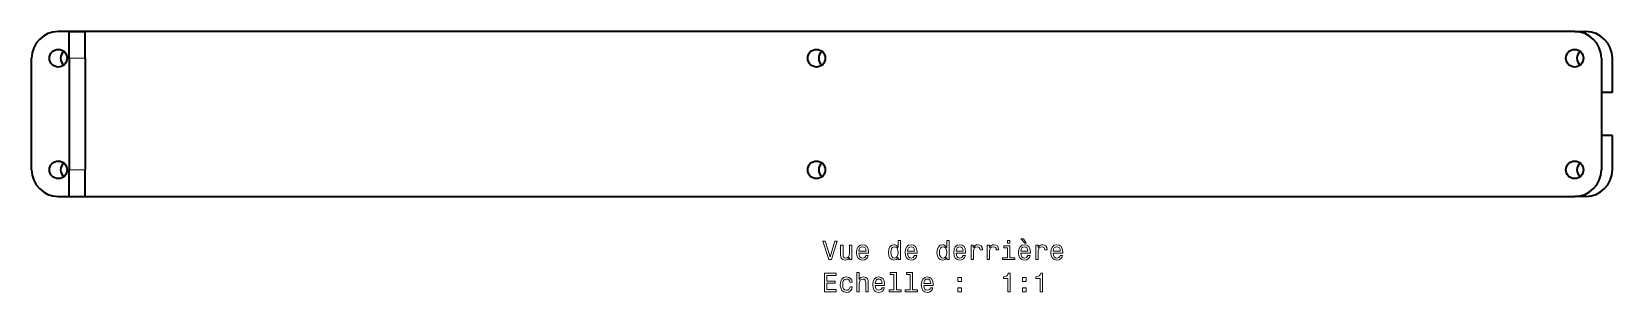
# Model space of a CAD drawing. Extents: x -452 to 1254, y -592 to 756.
# Drawn here: x 957.7 to 1254.1, y 37.5 to 86.5 of the extents above; entities that cross this region are included whole.
import ezdxf

# ---------------------------------------------------------------- set-up
doc = ezdxf.new("R2010")
doc.units = 0

msp = doc.modelspace()

# ---------------------------------------------------------------- linework, layer by layer
at = {"color": 7, "lineweight": 35}
for p, q in [((1247.08, 86.47), (962.71, 86.47)), ((957.71, 60.53), (957.71, 81.47)), ((964.78, 81.47), (964.78, 60.53)), ((967.78, 81.47), (967.78, 60.53)), ((1252.08, 81.47), (1252.08, 60.53)), ((962.71, 55.53), (1247.08, 55.53))]:
    msp.add_line(p, q, dxfattribs=at)
at = {"color": 7, "lineweight": 35, "ltscale": 0.075}
for p, q in [((964.78, 86.47), (967.78, 86.47)), ((964.78, 55.53), (967.78, 55.53))]:
    msp.add_line(p, q, dxfattribs=at)
at = {"color": 7, "lineweight": 35, "ltscale": 0.125}
for p, q in [((964.78, 81.47), (964.78, 86.47)), ((967.78, 81.47), (967.78, 86.47)), ((964.78, 55.53), (964.78, 60.53)), ((967.78, 55.53), (967.78, 60.53))]:
    msp.add_line(p, q, dxfattribs=at)
at = {"color": 7, "lineweight": 35, "ltscale": 0.051672}
for p, q in [((1247.08, 86.47), (1249.15, 86.47)), ((1254.15, 75.05), (1252.08, 75.05)), ((1254.15, 66.95), (1252.08, 66.95))]:
    msp.add_line(p, q, dxfattribs=at)
at = {"color": 7, "lineweight": 13, "ltscale": 0.075}
for p, q in [((964.78, 81.47), (967.78, 81.47)), ((964.78, 60.53), (967.78, 60.53))]:
    msp.add_line(p, q, dxfattribs=at)
at = {"color": 7, "lineweight": 35, "ltscale": 0.160491}
for p, q in [((1254.15, 75.05), (1254.15, 81.47)), ((1254.15, 60.53), (1254.15, 66.95))]:
    msp.add_line(p, q, dxfattribs=at)
at = {"color": 7, "lineweight": 35, "ltscale": 0.050897}
msp.add_line((1249.15, 55.53), (1247.11, 55.53), dxfattribs=at)
at = {"color": 7, "lineweight": 13}
for points in [[(1144.24, 46.75), (1143.73, 47.6), (1143.24, 47.6), (1143.94, 46.75)], [(1108.32, 47.17), (1107.45, 44.19), (1106.54, 47.17), (1106.06, 47.17), (1107.19, 43.67), (1107.7, 43.67), (1108.8, 47.17)], [(1111.53, 46.38), (1111.08, 46.38), (1111.08, 44.81), (1111.03, 44.45), (1110.89, 44.19), (1110.66, 44.03), (1110.36, 43.98), (1110.12, 44.02), (1109.97, 44.14), (1109.89, 44.35), (1109.87, 44.64), (1109.87, 46.38), (1109.42, 46.38), (1109.42, 44.6), (1109.44, 44.24), (1109.53, 43.94), (1109.83, 43.67), (1110.3, 43.57), (1110.55, 43.61), (1110.77, 43.7), (1110.95, 43.86), (1111.1, 44.08), (1111.1, 43.67), (1111.53, 43.67)], [(1112.86, 44.89), (1114.64, 44.89), (1114.64, 45.1), (1114.56, 45.68), (1114.34, 46.12), (1113.99, 46.38), (1113.52, 46.47), (1113.06, 46.37), (1112.71, 46.09), (1112.48, 45.63), (1112.4, 45.03), (1112.47, 44.41), (1112.7, 43.95), (1113.05, 43.67), (1113.5, 43.57), (1113.9, 43.64), (1114.22, 43.81), (1114.46, 44.08), (1114.59, 44.45), (1114.15, 44.45), (1114.06, 44.24), (1113.93, 44.09), (1113.56, 43.97), (1113.27, 44.03), (1113.05, 44.2), (1112.91, 44.49), (1112.86, 44.88)], [(1112.86, 45.27), (1112.92, 45.62), (1113.05, 45.87), (1113.26, 46.03), (1113.53, 46.09), (1113.8, 46.03), (1114.01, 45.87), (1114.13, 45.62), (1114.18, 45.27)], [(1120.21, 44.09), (1120.21, 43.67), (1120.65, 43.67), (1120.65, 47.29), (1120.22, 47.29), (1120.22, 45.96), (1119.88, 46.35), (1119.67, 46.44), (1119.43, 46.47), (1119.01, 46.37), (1118.67, 46.09), (1118.46, 45.64), (1118.38, 45.03), (1118.46, 44.42), (1118.67, 43.96), (1119.01, 43.67), (1119.43, 43.57), (1119.67, 43.61), (1119.88, 43.7)], [(1119.51, 46.07), (1119.8, 46), (1120.02, 45.81), (1120.16, 45.48), (1120.21, 45.03), (1120.16, 44.57), (1120.02, 44.24), (1119.8, 44.04), (1119.51, 43.97), (1119.23, 44.04), (1119.02, 44.24), (1118.88, 44.57), (1118.83, 45.03), (1118.88, 45.47), (1119.02, 45.8), (1119.23, 46)], [(1121.97, 44.89), (1123.75, 44.89), (1123.75, 45.1), (1123.67, 45.68), (1123.45, 46.12), (1123.1, 46.38), (1122.63, 46.47), (1122.17, 46.37), (1121.81, 46.09), (1121.59, 45.63), (1121.51, 45.03), (1121.58, 44.41), (1121.81, 43.95), (1122.16, 43.67), (1122.61, 43.57), (1123.01, 43.64), (1123.33, 43.81), (1123.56, 44.08), (1123.7, 44.45), (1123.26, 44.45), (1123.17, 44.24), (1123.04, 44.09), (1122.67, 43.97), (1122.38, 44.03), (1122.16, 44.2), (1122.02, 44.49), (1121.97, 44.88)], [(1121.97, 45.27), (1122.03, 45.62), (1122.16, 45.87), (1122.37, 46.03), (1122.64, 46.09), (1122.91, 46.03), (1123.12, 45.87), (1123.24, 45.62), (1123.29, 45.27)], [(1129.32, 44.09), (1129.32, 43.67), (1129.76, 43.67), (1129.76, 47.29), (1129.32, 47.29), (1129.32, 45.96), (1128.99, 46.35), (1128.78, 46.44), (1128.54, 46.47), (1128.11, 46.37), (1127.78, 46.09), (1127.56, 45.64), (1127.49, 45.03), (1127.56, 44.42), (1127.78, 43.96), (1128.11, 43.67), (1128.54, 43.57), (1128.78, 43.61), (1128.99, 43.7)], [(1128.62, 46.07), (1128.91, 46), (1129.13, 45.81), (1129.26, 45.48), (1129.31, 45.03), (1129.26, 44.57), (1129.13, 44.24), (1128.91, 44.04), (1128.62, 43.97), (1128.34, 44.04), (1128.13, 44.24), (1127.99, 44.57), (1127.94, 45.03), (1127.99, 45.47), (1128.13, 45.8), (1128.34, 46)], [(1131.08, 44.89), (1132.85, 44.89), (1132.86, 45.1), (1132.78, 45.68), (1132.56, 46.12), (1132.2, 46.38), (1131.73, 46.47), (1131.28, 46.37), (1130.92, 46.09), (1130.7, 45.63), (1130.62, 45.03), (1130.69, 44.41), (1130.92, 43.95), (1131.27, 43.67), (1131.72, 43.57), (1132.11, 43.64), (1132.44, 43.81), (1132.67, 44.08), (1132.81, 44.45), (1132.37, 44.45), (1132.28, 44.24), (1132.15, 44.09), (1131.78, 43.97), (1131.49, 44.03), (1131.27, 44.2), (1131.13, 44.49), (1131.08, 44.88)], [(1131.08, 45.27), (1131.13, 45.62), (1131.27, 45.87), (1131.48, 46.03), (1131.75, 46.09), (1132.02, 46.03), (1132.22, 45.87), (1132.35, 45.62), (1132.4, 45.27)], [(1133.89, 43.67), (1134.34, 43.67), (1134.34, 45.22), (1134.38, 45.59), (1134.52, 45.86), (1134.74, 46.02), (1135.04, 46.07), (1135.26, 46.04), (1135.43, 45.94), (1135.53, 45.77), (1135.56, 45.54), (1136.01, 45.54), (1135.95, 45.94), (1135.78, 46.24), (1135.51, 46.41), (1135.13, 46.47), (1134.87, 46.43), (1134.65, 46.33), (1134.45, 46.16), (1134.3, 45.93), (1134.3, 46.38), (1133.89, 46.38)], [(1136.93, 43.67), (1137.37, 43.67), (1137.37, 45.22), (1137.42, 45.59), (1137.55, 45.86), (1137.78, 46.02), (1138.07, 46.07), (1138.3, 46.04), (1138.46, 45.94), (1138.56, 45.77), (1138.6, 45.54), (1139.05, 45.54), (1138.99, 45.94), (1138.82, 46.24), (1138.54, 46.41), (1138.16, 46.47), (1137.91, 46.43), (1137.69, 46.33), (1137.49, 46.16), (1137.33, 45.93), (1137.33, 46.38), (1136.93, 46.38)], [(1141.16, 44.04), (1141.16, 46.29), (1140.02, 46.29), (1140.02, 45.91), (1140.71, 45.91), (1140.71, 44.04), (1139.8, 44.04), (1139.8, 43.67), (1142.07, 43.67), (1142.07, 44.04)], [(1141.17, 47.29), (1140.7, 47.29), (1140.7, 46.79), (1141.17, 46.79)], [(1143.22, 44.89), (1145, 44.89), (1145, 45.1), (1144.92, 45.68), (1144.7, 46.12), (1144.35, 46.38), (1143.88, 46.47), (1143.42, 46.37), (1143.07, 46.09), (1142.84, 45.63), (1142.76, 45.03), (1142.83, 44.41), (1143.06, 43.95), (1143.41, 43.67), (1143.86, 43.57), (1144.26, 43.64), (1144.58, 43.81), (1144.82, 44.08), (1144.95, 44.45), (1144.51, 44.45), (1144.42, 44.24), (1144.29, 44.09), (1143.92, 43.97), (1143.63, 44.03), (1143.41, 44.2), (1143.27, 44.49), (1143.22, 44.88)], [(1143.22, 45.27), (1143.28, 45.62), (1143.41, 45.87), (1143.62, 46.03), (1143.89, 46.09), (1144.16, 46.03), (1144.37, 45.87), (1144.49, 45.62), (1144.54, 45.27)], [(1146.04, 43.67), (1146.48, 43.67), (1146.48, 45.22), (1146.53, 45.59), (1146.66, 45.86), (1146.88, 46.02), (1147.18, 46.07), (1147.4, 46.04), (1147.57, 45.94), (1147.67, 45.77), (1147.71, 45.54), (1148.16, 45.54), (1148.09, 45.94), (1147.93, 46.24), (1147.65, 46.41), (1147.27, 46.47), (1147.02, 46.43), (1146.79, 46.33), (1146.6, 46.16), (1146.44, 45.93), (1146.44, 46.38), (1146.04, 46.38)], [(1149.3, 44.89), (1151.07, 44.89), (1151.08, 45.1), (1150.99, 45.68), (1150.77, 46.12), (1150.42, 46.38), (1149.95, 46.47), (1149.49, 46.37), (1149.14, 46.09), (1148.91, 45.63), (1148.83, 45.03), (1148.91, 44.41), (1149.13, 43.95), (1149.48, 43.67), (1149.94, 43.57), (1150.33, 43.64), (1150.65, 43.81), (1150.89, 44.08), (1151.03, 44.45), (1150.59, 44.45), (1150.5, 44.24), (1150.36, 44.09), (1149.99, 43.97), (1149.7, 44.03), (1149.49, 44.2), (1149.35, 44.49), (1149.3, 44.88)], [(1149.3, 45.27), (1149.35, 45.62), (1149.49, 45.87), (1149.69, 46.03), (1149.97, 46.09), (1150.23, 46.03), (1150.44, 45.87), (1150.57, 45.62), (1150.61, 45.27)], [(1106.39, 37.62), (1108.61, 37.62), (1108.61, 38.05), (1106.85, 38.05), (1106.85, 39.23), (1108.41, 39.23), (1108.41, 39.65), (1106.85, 39.65), (1106.85, 40.7), (1108.57, 40.7), (1108.57, 41.12), (1106.39, 41.12)], [(1111.16, 39.43), (1111.6, 39.43), (1111.51, 39.84), (1111.29, 40.15), (1110.96, 40.35), (1110.52, 40.43), (1110.03, 40.33), (1109.67, 40.04), (1109.43, 39.58), (1109.35, 38.97), (1109.43, 38.36), (1109.66, 37.9), (1110.01, 37.62), (1110.5, 37.53), (1110.94, 37.6), (1111.27, 37.81), (1111.51, 38.15), (1111.61, 38.59), (1111.18, 38.59), (1111.11, 38.31), (1110.97, 38.1), (1110.77, 37.97), (1110.52, 37.93), (1110.21, 37.99), (1109.99, 38.19), (1109.85, 38.52), (1109.81, 38.98), (1109.85, 39.44), (1109.99, 39.77), (1110.22, 39.97), (1110.52, 40.04), (1110.78, 39.99), (1110.98, 39.88), (1111.11, 39.69)], [(1112.47, 37.62), (1112.92, 37.62), (1112.92, 39.19), (1112.96, 39.54), (1113.11, 39.81), (1113.34, 39.97), (1113.64, 40.03), (1113.88, 39.98), (1114.03, 39.84), (1114.11, 39.61), (1114.13, 39.31), (1114.13, 37.62), (1114.58, 37.62), (1114.58, 39.4), (1114.56, 39.76), (1114.47, 40.06), (1114.17, 40.33), (1113.71, 40.43), (1113.45, 40.39), (1113.24, 40.3), (1113.05, 40.14), (1112.92, 39.94), (1112.92, 41.24), (1112.47, 41.24)], [(1115.9, 38.85), (1117.67, 38.85), (1117.68, 39.05), (1117.6, 39.63), (1117.38, 40.07), (1117.02, 40.33), (1116.55, 40.43), (1116.1, 40.33), (1115.74, 40.04), (1115.52, 39.58), (1115.44, 38.98), (1115.51, 38.36), (1115.74, 37.9), (1116.09, 37.62), (1116.54, 37.53), (1116.93, 37.59), (1117.26, 37.76), (1117.49, 38.04), (1117.63, 38.4), (1117.19, 38.4), (1117.1, 38.2), (1116.97, 38.05), (1116.59, 37.93), (1116.31, 37.98), (1116.09, 38.16), (1115.95, 38.44), (1115.9, 38.83)], [(1115.9, 39.22), (1115.95, 39.57), (1116.09, 39.83), (1116.3, 39.98), (1116.57, 40.04), (1116.84, 39.98), (1117.04, 39.83), (1117.17, 39.57), (1117.22, 39.22)], [(1119.43, 40.87), (1119.43, 38), (1118.52, 38), (1118.52, 37.62), (1120.78, 37.62), (1120.78, 38), (1119.87, 38), (1119.87, 41.24), (1118.73, 41.24), (1118.73, 40.87)], [(1122.47, 40.87), (1122.47, 38), (1121.55, 38), (1121.55, 37.62), (1123.82, 37.62), (1123.82, 38), (1122.91, 38), (1122.91, 41.24), (1121.77, 41.24), (1121.77, 40.87)], [(1125.01, 38.85), (1126.78, 38.85), (1126.79, 39.05), (1126.71, 39.63), (1126.48, 40.07), (1126.13, 40.33), (1125.66, 40.43), (1125.2, 40.33), (1124.85, 40.04), (1124.62, 39.58), (1124.54, 38.98), (1124.62, 38.36), (1124.85, 37.9), (1125.19, 37.62), (1125.65, 37.53), (1126.04, 37.59), (1126.36, 37.76), (1126.6, 38.04), (1126.74, 38.4), (1126.3, 38.4), (1126.21, 38.2), (1126.08, 38.05), (1125.7, 37.93), (1125.42, 37.98), (1125.2, 38.16), (1125.06, 38.44), (1125.01, 38.83)], [(1125.01, 39.22), (1125.06, 39.57), (1125.2, 39.83), (1125.41, 39.98), (1125.68, 40.04), (1125.95, 39.98), (1126.15, 39.83), (1126.28, 39.57), (1126.32, 39.22)], [(1131.39, 39.58), (1132.08, 39.58), (1132.08, 40.33), (1131.39, 40.33)], [(1140.75, 37.62), (1141.21, 37.62), (1141.21, 41.15), (1140.87, 41.15), (1140.78, 40.84), (1140.6, 40.63), (1140.32, 40.51), (1139.94, 40.47), (1139.94, 40.11), (1140.75, 40.11)], [(1143.53, 39.58), (1144.23, 39.58), (1144.23, 40.33), (1143.53, 40.33)], [(1146.82, 37.62), (1147.28, 37.62), (1147.28, 41.15), (1146.94, 41.15), (1146.85, 40.84), (1146.67, 40.63), (1146.39, 40.51), (1146.01, 40.47), (1146.01, 40.11), (1146.82, 40.11)], [(1131.39, 37.62), (1132.08, 37.62), (1132.08, 38.37), (1131.39, 38.37)], [(1143.53, 37.62), (1144.23, 37.62), (1144.23, 38.37), (1143.53, 38.37)]]:
    msp.add_lwpolyline(points, close=True, dxfattribs=at)
at = {"color": 7, "lineweight": 35}
for centre in [(962.71, 81.47), (1104.9, 81.47), (1247.08, 81.47), (962.71, 60.53), (1104.9, 60.53), (1247.08, 60.53)]:
    msp.add_circle(centre, 1.65, dxfattribs=at)
for centre, radius, start, end in [((962.71, 81.47), 5, 90, 180), ((964.78, 81.47), 5, 90, 90.3557), ((1247.08, 81.47), 5, 360, 90), ((1249.15, 81.47), 5, 360, 90), ((964.78, 81.47), 1.65, 128.7829, 231.2225), ((1106.96, 81.47), 1.65, 128.7829, 231.2225), ((1249.15, 81.47), 1.65, 128.7829, 231.2225), ((962.71, 60.53), 5, 180, 270), ((964.78, 60.53), 1.65, 128.7829, 231.2225), ((1106.96, 60.53), 1.65, 128.7829, 231.2225), ((1247.08, 60.53), 5, 270, 0), ((1249.15, 60.53), 1.65, 128.7829, 231.2225), ((1249.15, 60.53), 5, 270, 360)]:
    msp.add_arc(centre, radius, start, end, dxfattribs=at)

doc.saveas('drawing.dxf')
